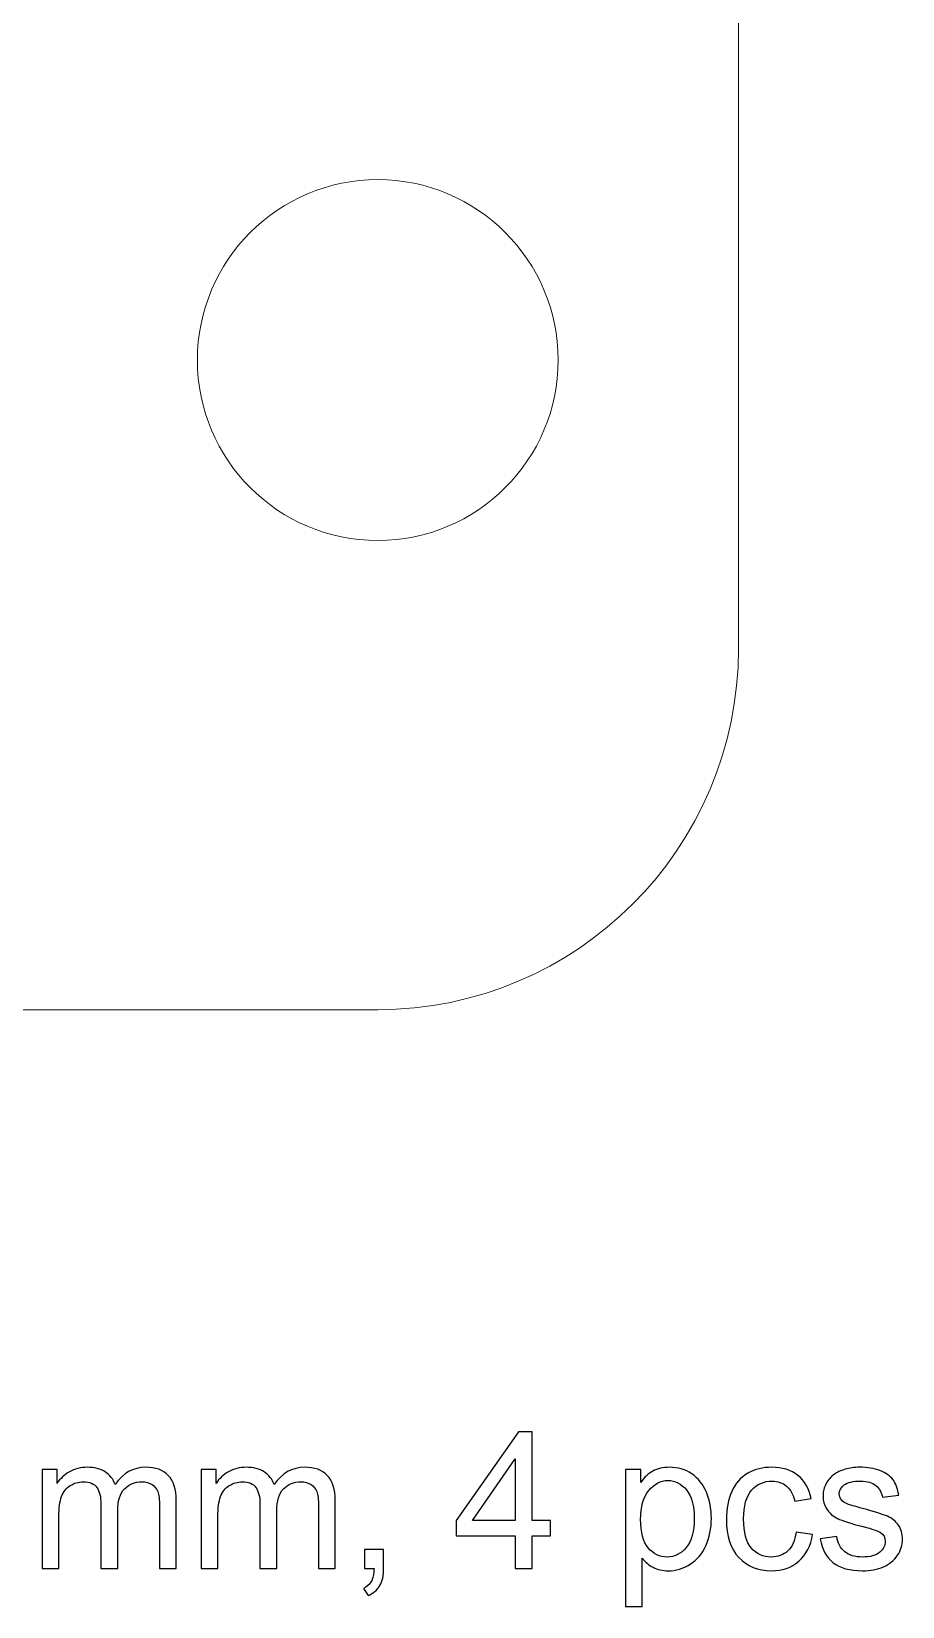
# Model space of a CAD drawing. Header units: millimetres. Extents: x -202 to 204, y -252 to 284.
# Drawn here: x -47.74 to -28.42, y 51.36 to 86.27 of the extents above; entities that cross this region are included whole.
import ezdxf

# ---------------------------------------------------------------- set-up
doc = ezdxf.new("R2010")
doc.units = ezdxf.units.MM
doc.header["$MEASUREMENT"] = 0
doc.layers.add('Layer 1', color=7, linetype='Continuous')

msp = doc.modelspace()

# ---------------------------------------------------------------- linework, layer by layer
at = {"layer": 'Layer 1', "color": 254, "lineweight": 20}
for points, knots in [([(-45.7167, 164.6472), (-45.7167, 164.6472), (-61.5605, 148.8043), (-61.5605, 148.8043), (-61.5605, 148.8043), (-61.5605, 121.3997), (-61.5605, 93.995), (-61.5605, 66.5904), (-61.5605, 66.5904), (-61.5605, 65.4904), (-60.6604, 64.5904), (-59.5605, 64.5904), (-59.5605, 64.5904), (-59.5605, 64.5904), (-40.0605, 64.5904), (-40.0605, 64.5904), (-40.0605, 64.5904), (-35.6422, 64.5904), (-32.0605, 68.1721), (-32.0605, 72.5904), (-32.0605, 72.5904), (-32.0605, 101.3905), (-32.0605, 130.1905), (-32.0605, 158.9906), (-32.0605, 158.9906), (-32.0605, 162.1482), (-33.8902, 164.8782), (-36.547, 166.1792), (-36.547, 166.1792), (-37.3717, 165.1499), (-38.639, 164.4906), (-40.0605, 164.4906), (-40.0605, 164.4906), (-41.482, 164.4906), (-42.7493, 165.1499), (-43.574, 166.1792), (-43.574, 166.1792), (-44.372, 165.7884), (-45.0951, 165.2687), (-45.7167, 164.6472)], [0, 0, 0, 0, 0.0909091, 0.0909091, 0.0909091, 0.0909091, 0.1818182, 0.1818182, 0.1818182, 0.1818182, 0.2727273, 0.2727273, 0.2727273, 0.2727273, 0.3636364, 0.3636364, 0.3636364, 0.3636364, 0.4545455, 0.4545455, 0.4545455, 0.4545455, 0.5454545, 0.5454545, 0.5454545, 0.5454545, 0.6363636, 0.6363636, 0.6363636, 0.6363636, 0.7272727, 0.7272727, 0.7272727, 0.7272727, 0.8181818, 0.8181818, 0.8181818, 0.8181818, 1, 1, 1, 1]), ([(-40.0605, 74.9906), (-42.2696, 74.9906), (-44.0605, 76.7815), (-44.0605, 78.9906), (-44.0605, 78.9906), (-44.0605, 81.1997), (-42.2696, 82.9906), (-40.0605, 82.9906), (-40.0605, 82.9906), (-37.8514, 82.9906), (-36.0605, 81.1997), (-36.0605, 78.9906), (-36.0605, 78.9906), (-36.0605, 76.7815), (-37.8514, 74.9906), (-40.0605, 74.9906)], [0, 0, 0, 0, 0.2, 0.2, 0.2, 0.2, 0.4, 0.4, 0.4, 0.4, 0.6, 0.6, 0.6, 0.6, 1, 1, 1, 1])]:
    msp.add_open_spline(points, degree=3, knots=knots, dxfattribs=at)
at = {"layer": 'Layer 1', "color": 242}
for points, knots in [([(-37.0101, 52.2015), (-37.0101, 52.2015), (-37.0101, 52.9268), (-37.0101, 52.9268), (-37.0101, 52.9268), (-37.0101, 52.9268), (-38.3246, 52.9268), (-38.3246, 52.9268), (-38.3246, 52.9268), (-38.3246, 52.9268), (-38.3246, 53.2683), (-38.3246, 53.2683), (-38.3246, 53.2683), (-38.3246, 53.2683), (-36.9417, 55.2318), (-36.9417, 55.2318), (-36.9417, 55.2318), (-36.9417, 55.2318), (-36.6376, 55.2318), (-36.6376, 55.2318), (-36.6376, 55.2318), (-36.6376, 55.2318), (-36.6376, 53.2683), (-36.6376, 53.2683), (-36.6376, 53.2683), (-36.6376, 53.2683), (-36.2284, 53.2683), (-36.2284, 53.2683), (-36.2284, 53.2683), (-36.2284, 53.2683), (-36.2284, 52.9268), (-36.2284, 52.9268), (-36.2284, 52.9268), (-36.2284, 52.9268), (-36.6376, 52.9268), (-36.6376, 52.9268), (-36.6376, 52.9268), (-36.6376, 52.9268), (-36.6376, 52.2015), (-36.6376, 52.2015), (-36.6376, 52.2015), (-36.6376, 52.2015), (-37.0101, 52.2015), (-37.0101, 52.2015)], [0, 0, 0, 0, 0.0833333, 0.0833333, 0.0833333, 0.0833333, 0.1666667, 0.1666667, 0.1666667, 0.1666667, 0.25, 0.25, 0.25, 0.25, 0.3333333, 0.3333333, 0.3333333, 0.3333333, 0.4166667, 0.4166667, 0.4166667, 0.4166667, 0.5, 0.5, 0.5, 0.5, 0.5833333, 0.5833333, 0.5833333, 0.5833333, 0.6666667, 0.6666667, 0.6666667, 0.6666667, 0.75, 0.75, 0.75, 0.75, 0.8333333, 0.8333333, 0.8333333, 0.8333333, 1, 1, 1, 1]), ([(-37.0101, 53.2683), (-37.0101, 53.2683), (-37.0101, 54.6342), (-37.0101, 54.6342), (-37.0101, 54.6342), (-37.0101, 54.6342), (-37.9584, 53.2683), (-37.9584, 53.2683), (-37.9584, 53.2683), (-37.9584, 53.2683), (-37.0101, 53.2683), (-37.0101, 53.2683)], [0, 0, 0, 0, 0.25, 0.25, 0.25, 0.25, 0.5, 0.5, 0.5, 0.5, 1, 1, 1, 1]), ([(-47.5038, 52.2015), (-47.5038, 52.2015), (-47.5038, 54.3965), (-47.5038, 54.3965), (-47.5038, 54.3965), (-47.5038, 54.3965), (-47.1715, 54.3965), (-47.1715, 54.3965), (-47.1715, 54.3965), (-47.1715, 54.3965), (-47.1715, 54.0888), (-47.1715, 54.0888), (-47.1715, 54.0888), (-47.1023, 54.1961), (-47.0106, 54.2829), (-46.8963, 54.3478), (-46.8963, 54.3478), (-46.782, 54.4134), (-46.6515, 54.4466), (-46.5054, 54.4466), (-46.5054, 54.4466), (-46.3432, 54.4466), (-46.2098, 54.4127), (-46.1061, 54.345), (-46.1061, 54.345), (-46.0017, 54.2772), (-45.9283, 54.1834), (-45.886, 54.062), (-45.886, 54.062), (-45.7117, 54.3182), (-45.4859, 54.4466), (-45.2079, 54.4466), (-45.2079, 54.4466), (-44.9899, 54.4466), (-44.8227, 54.3859), (-44.7056, 54.2652), (-44.7056, 54.2652), (-44.5885, 54.1446), (-44.5299, 53.959), (-44.5299, 53.7086), (-44.5299, 53.7086), (-44.5299, 53.7086), (-44.5299, 52.2015), (-44.5299, 52.2015), (-44.5299, 52.2015), (-44.5299, 52.2015), (-44.8996, 52.2015), (-44.8996, 52.2015), (-44.8996, 52.2015), (-44.8996, 52.2015), (-44.8996, 53.5844), (-44.8996, 53.5844), (-44.8996, 53.5844), (-44.8996, 53.7332), (-44.9116, 53.8405), (-44.9356, 53.9061), (-44.9356, 53.9061), (-44.9603, 53.971), (-45.004, 54.0239), (-45.0668, 54.0642), (-45.0668, 54.0642), (-45.1303, 54.1037), (-45.2051, 54.1241), (-45.2905, 54.1241), (-45.2905, 54.1241), (-45.445, 54.1241), (-45.5727, 54.0726), (-45.675, 53.9696), (-45.675, 53.9696), (-45.7766, 53.8673), (-45.8281, 53.7029), (-45.8281, 53.4771), (-45.8281, 53.4771), (-45.8281, 53.4771), (-45.8281, 52.2015), (-45.8281, 52.2015), (-45.8281, 52.2015), (-45.8281, 52.2015), (-46.1999, 52.2015), (-46.1999, 52.2015), (-46.1999, 52.2015), (-46.1999, 52.2015), (-46.1999, 53.6274), (-46.1999, 53.6274), (-46.1999, 53.6274), (-46.1999, 53.7932), (-46.2303, 53.9174), (-46.291, 53.9999), (-46.291, 53.9999), (-46.3516, 54.0825), (-46.4504, 54.1241), (-46.5887, 54.1241), (-46.5887, 54.1241), (-46.6931, 54.1241), (-46.7898, 54.0966), (-46.8787, 54.0409), (-46.8787, 54.0409), (-46.9676, 53.9858), (-47.0325, 53.9054), (-47.072, 53.7996), (-47.072, 53.7996), (-47.1122, 53.693), (-47.132, 53.5399), (-47.132, 53.3403), (-47.132, 53.3403), (-47.132, 53.3403), (-47.132, 52.2015), (-47.132, 52.2015), (-47.132, 52.2015), (-47.132, 52.2015), (-47.5038, 52.2015), (-47.5038, 52.2015)], [0, 0, 0, 0, 0.0344828, 0.0344828, 0.0344828, 0.0344828, 0.0689655, 0.0689655, 0.0689655, 0.0689655, 0.1034483, 0.1034483, 0.1034483, 0.1034483, 0.137931, 0.137931, 0.137931, 0.137931, 0.1724138, 0.1724138, 0.1724138, 0.1724138, 0.2068966, 0.2068966, 0.2068966, 0.2068966, 0.2413793, 0.2413793, 0.2413793, 0.2413793, 0.2758621, 0.2758621, 0.2758621, 0.2758621, 0.3103448, 0.3103448, 0.3103448, 0.3103448, 0.3448276, 0.3448276, 0.3448276, 0.3448276, 0.3793103, 0.3793103, 0.3793103, 0.3793103, 0.4137931, 0.4137931, 0.4137931, 0.4137931, 0.4482759, 0.4482759, 0.4482759, 0.4482759, 0.4827586, 0.4827586, 0.4827586, 0.4827586, 0.5172414, 0.5172414, 0.5172414, 0.5172414, 0.5517241, 0.5517241, 0.5517241, 0.5517241, 0.5862069, 0.5862069, 0.5862069, 0.5862069, 0.6206897, 0.6206897, 0.6206897, 0.6206897, 0.6551724, 0.6551724, 0.6551724, 0.6551724, 0.6896552, 0.6896552, 0.6896552, 0.6896552, 0.7241379, 0.7241379, 0.7241379, 0.7241379, 0.7586207, 0.7586207, 0.7586207, 0.7586207, 0.7931034, 0.7931034, 0.7931034, 0.7931034, 0.8275862, 0.8275862, 0.8275862, 0.8275862, 0.862069, 0.862069, 0.862069, 0.862069, 0.8965517, 0.8965517, 0.8965517, 0.8965517, 0.9310345, 0.9310345, 0.9310345, 0.9310345, 1, 1, 1, 1]), ([(-43.9775, 52.2015), (-43.9775, 52.2015), (-43.9775, 54.3965), (-43.9775, 54.3965), (-43.9775, 54.3965), (-43.9775, 54.3965), (-43.6452, 54.3965), (-43.6452, 54.3965), (-43.6452, 54.3965), (-43.6452, 54.3965), (-43.6452, 54.0888), (-43.6452, 54.0888), (-43.6452, 54.0888), (-43.576, 54.1961), (-43.4843, 54.2829), (-43.37, 54.3478), (-43.37, 54.3478), (-43.2557, 54.4134), (-43.1252, 54.4466), (-42.9791, 54.4466), (-42.9791, 54.4466), (-42.8169, 54.4466), (-42.6835, 54.4127), (-42.5798, 54.345), (-42.5798, 54.345), (-42.4754, 54.2772), (-42.402, 54.1834), (-42.3597, 54.062), (-42.3597, 54.062), (-42.1854, 54.3182), (-41.9596, 54.4466), (-41.6816, 54.4466), (-41.6816, 54.4466), (-41.4636, 54.4466), (-41.2964, 54.3859), (-41.1793, 54.2652), (-41.1793, 54.2652), (-41.0622, 54.1446), (-41.0036, 53.959), (-41.0036, 53.7086), (-41.0036, 53.7086), (-41.0036, 53.7086), (-41.0036, 52.2015), (-41.0036, 52.2015), (-41.0036, 52.2015), (-41.0036, 52.2015), (-41.3733, 52.2015), (-41.3733, 52.2015), (-41.3733, 52.2015), (-41.3733, 52.2015), (-41.3733, 53.5844), (-41.3733, 53.5844), (-41.3733, 53.5844), (-41.3733, 53.7332), (-41.3853, 53.8405), (-41.4093, 53.9061), (-41.4093, 53.9061), (-41.434, 53.971), (-41.4777, 54.0239), (-41.5405, 54.0642), (-41.5405, 54.0642), (-41.604, 54.1037), (-41.6788, 54.1241), (-41.7642, 54.1241), (-41.7642, 54.1241), (-41.9187, 54.1241), (-42.0464, 54.0726), (-42.1487, 53.9696), (-42.1487, 53.9696), (-42.2503, 53.8673), (-42.3018, 53.7029), (-42.3018, 53.4771), (-42.3018, 53.4771), (-42.3018, 53.4771), (-42.3018, 52.2015), (-42.3018, 52.2015), (-42.3018, 52.2015), (-42.3018, 52.2015), (-42.6736, 52.2015), (-42.6736, 52.2015), (-42.6736, 52.2015), (-42.6736, 52.2015), (-42.6736, 53.6274), (-42.6736, 53.6274), (-42.6736, 53.6274), (-42.6736, 53.7932), (-42.704, 53.9174), (-42.7647, 53.9999), (-42.7647, 53.9999), (-42.8253, 54.0825), (-42.9241, 54.1241), (-43.0624, 54.1241), (-43.0624, 54.1241), (-43.1668, 54.1241), (-43.2635, 54.0966), (-43.3524, 54.0409), (-43.3524, 54.0409), (-43.4413, 53.9858), (-43.5062, 53.9054), (-43.5457, 53.7996), (-43.5457, 53.7996), (-43.5859, 53.693), (-43.6057, 53.5399), (-43.6057, 53.3403), (-43.6057, 53.3403), (-43.6057, 53.3403), (-43.6057, 52.2015), (-43.6057, 52.2015), (-43.6057, 52.2015), (-43.6057, 52.2015), (-43.9775, 52.2015), (-43.9775, 52.2015)], [0, 0, 0, 0, 0.0344828, 0.0344828, 0.0344828, 0.0344828, 0.0689655, 0.0689655, 0.0689655, 0.0689655, 0.1034483, 0.1034483, 0.1034483, 0.1034483, 0.137931, 0.137931, 0.137931, 0.137931, 0.1724138, 0.1724138, 0.1724138, 0.1724138, 0.2068966, 0.2068966, 0.2068966, 0.2068966, 0.2413793, 0.2413793, 0.2413793, 0.2413793, 0.2758621, 0.2758621, 0.2758621, 0.2758621, 0.3103448, 0.3103448, 0.3103448, 0.3103448, 0.3448276, 0.3448276, 0.3448276, 0.3448276, 0.3793103, 0.3793103, 0.3793103, 0.3793103, 0.4137931, 0.4137931, 0.4137931, 0.4137931, 0.4482759, 0.4482759, 0.4482759, 0.4482759, 0.4827586, 0.4827586, 0.4827586, 0.4827586, 0.5172414, 0.5172414, 0.5172414, 0.5172414, 0.5517241, 0.5517241, 0.5517241, 0.5517241, 0.5862069, 0.5862069, 0.5862069, 0.5862069, 0.6206897, 0.6206897, 0.6206897, 0.6206897, 0.6551724, 0.6551724, 0.6551724, 0.6551724, 0.6896552, 0.6896552, 0.6896552, 0.6896552, 0.7241379, 0.7241379, 0.7241379, 0.7241379, 0.7586207, 0.7586207, 0.7586207, 0.7586207, 0.7931034, 0.7931034, 0.7931034, 0.7931034, 0.8275862, 0.8275862, 0.8275862, 0.8275862, 0.862069, 0.862069, 0.862069, 0.862069, 0.8965517, 0.8965517, 0.8965517, 0.8965517, 0.9310345, 0.9310345, 0.9310345, 0.9310345, 1, 1, 1, 1]), ([(-34.5682, 51.3605), (-34.5682, 51.3605), (-34.5682, 54.3965), (-34.5682, 54.3965), (-34.5682, 54.3965), (-34.5682, 54.3965), (-34.2295, 54.3965), (-34.2295, 54.3965), (-34.2295, 54.3965), (-34.2295, 54.3965), (-34.2295, 54.1114), (-34.2295, 54.1114), (-34.2295, 54.1114), (-34.1498, 54.2229), (-34.0595, 54.3069), (-33.9586, 54.3626), (-33.9586, 54.3626), (-33.8584, 54.4183), (-33.7364, 54.4466), (-33.5931, 54.4466), (-33.5931, 54.4466), (-33.4055, 54.4466), (-33.2404, 54.3979), (-33.0971, 54.3019), (-33.0971, 54.3019), (-32.9532, 54.2053), (-32.8452, 54.0691), (-32.7726, 53.8934), (-32.7726, 53.8934), (-32.6992, 53.7177), (-32.6625, 53.5251), (-32.6625, 53.3156), (-32.6625, 53.3156), (-32.6625, 53.0912), (-32.7027, 52.8887), (-32.7839, 52.7088), (-32.7839, 52.7088), (-32.8643, 52.5289), (-32.9814, 52.3913), (-33.1352, 52.2953), (-33.1352, 52.2953), (-33.289, 52.2001), (-33.4506, 52.1521), (-33.6199, 52.1521), (-33.6199, 52.1521), (-33.7441, 52.1521), (-33.8549, 52.1782), (-33.9537, 52.2304), (-33.9537, 52.2304), (-34.0524, 52.2826), (-34.1329, 52.349), (-34.1964, 52.4287), (-34.1964, 52.4287), (-34.1964, 52.4287), (-34.1964, 51.3605), (-34.1964, 51.3605), (-34.1964, 51.3605), (-34.1964, 51.3605), (-34.5682, 51.3605), (-34.5682, 51.3605)], [0, 0, 0, 0, 0.0625, 0.0625, 0.0625, 0.0625, 0.125, 0.125, 0.125, 0.125, 0.1875, 0.1875, 0.1875, 0.1875, 0.25, 0.25, 0.25, 0.25, 0.3125, 0.3125, 0.3125, 0.3125, 0.375, 0.375, 0.375, 0.375, 0.4375, 0.4375, 0.4375, 0.4375, 0.5, 0.5, 0.5, 0.5, 0.5625, 0.5625, 0.5625, 0.5625, 0.625, 0.625, 0.625, 0.625, 0.6875, 0.6875, 0.6875, 0.6875, 0.75, 0.75, 0.75, 0.75, 0.8125, 0.8125, 0.8125, 0.8125, 0.875, 0.875, 0.875, 0.875, 1, 1, 1, 1]), ([(-34.2317, 53.2866), (-34.2317, 53.0044), (-34.1745, 52.7956), (-34.0602, 52.6601), (-34.0602, 52.6601), (-33.9459, 52.5253), (-33.8069, 52.4576), (-33.6446, 52.4576), (-33.6446, 52.4576), (-33.4795, 52.4576), (-33.3377, 52.5275), (-33.2199, 52.6679), (-33.2199, 52.6679), (-33.1021, 52.8076), (-33.0428, 53.0242), (-33.0428, 53.3177), (-33.0428, 53.3177), (-33.0428, 53.5978), (-33.1007, 53.8066), (-33.2157, 53.9463), (-33.2157, 53.9463), (-33.3307, 54.0853), (-33.4682, 54.1552), (-33.6277, 54.1552), (-33.6277, 54.1552), (-33.7865, 54.1552), (-33.9269, 54.0811), (-34.0489, 53.9329), (-34.0489, 53.9329), (-34.171, 53.7848), (-34.2317, 53.5689), (-34.2317, 53.2866)], [0, 0, 0, 0, 0.1111111, 0.1111111, 0.1111111, 0.1111111, 0.2222222, 0.2222222, 0.2222222, 0.2222222, 0.3333333, 0.3333333, 0.3333333, 0.3333333, 0.4444444, 0.4444444, 0.4444444, 0.4444444, 0.5555556, 0.5555556, 0.5555556, 0.5555556, 0.6666667, 0.6666667, 0.6666667, 0.6666667, 0.7777778, 0.7777778, 0.7777778, 0.7777778, 1, 1, 1, 1]), ([(-30.7815, 53.0058), (-30.7815, 53.0058), (-30.4161, 52.9578), (-30.4161, 52.9578), (-30.4161, 52.9578), (-30.4556, 52.706), (-30.5579, 52.5084), (-30.723, 52.3659), (-30.723, 52.3659), (-30.8874, 52.2234), (-31.0899, 52.1521), (-31.3297, 52.1521), (-31.3297, 52.1521), (-31.6296, 52.1521), (-31.8716, 52.2502), (-32.0536, 52.4463), (-32.0536, 52.4463), (-32.2364, 52.6425), (-32.3281, 52.924), (-32.3281, 53.2909), (-32.3281, 53.2909), (-32.3281, 53.5279), (-32.2886, 53.7354), (-32.2103, 53.9132), (-32.2103, 53.9132), (-32.1313, 54.091), (-32.012, 54.2243), (-31.8511, 54.3132), (-31.8511, 54.3132), (-31.691, 54.4021), (-31.516, 54.4466), (-31.3276, 54.4466), (-31.3276, 54.4466), (-31.0892, 54.4466), (-30.8937, 54.3859), (-30.7427, 54.2652), (-30.7427, 54.2652), (-30.591, 54.1446), (-30.4937, 53.9738), (-30.4506, 53.7516), (-30.4506, 53.7516), (-30.4506, 53.7516), (-30.8126, 53.6959), (-30.8126, 53.6959), (-30.8126, 53.6959), (-30.8472, 53.8433), (-30.9078, 53.9541), (-30.9953, 54.0289), (-30.9953, 54.0289), (-31.0828, 54.103), (-31.1886, 54.1404), (-31.3128, 54.1404), (-31.3128, 54.1404), (-31.5005, 54.1404), (-31.6529, 54.0733), (-31.77, 53.9386), (-31.77, 53.9386), (-31.8871, 53.8045), (-31.9457, 53.5921), (-31.9457, 53.3015), (-31.9457, 53.3015), (-31.9457, 53.0065), (-31.8892, 52.792), (-31.7757, 52.658), (-31.7757, 52.658), (-31.6628, 52.5246), (-31.5153, 52.4576), (-31.3333, 52.4576), (-31.3333, 52.4576), (-31.1872, 52.4576), (-31.0659, 52.5028), (-30.9678, 52.5924), (-30.9678, 52.5924), (-30.8697, 52.682), (-30.8076, 52.8196), (-30.7815, 53.0058)], [0, 0, 0, 0, 0.05, 0.05, 0.05, 0.05, 0.1, 0.1, 0.1, 0.1, 0.15, 0.15, 0.15, 0.15, 0.2, 0.2, 0.2, 0.2, 0.25, 0.25, 0.25, 0.25, 0.3, 0.3, 0.3, 0.3, 0.35, 0.35, 0.35, 0.35, 0.4, 0.4, 0.4, 0.4, 0.45, 0.45, 0.45, 0.45, 0.5, 0.5, 0.5, 0.5, 0.55, 0.55, 0.55, 0.55, 0.6, 0.6, 0.6, 0.6, 0.65, 0.65, 0.65, 0.65, 0.7, 0.7, 0.7, 0.7, 0.75, 0.75, 0.75, 0.75, 0.8, 0.8, 0.8, 0.8, 0.85, 0.85, 0.85, 0.85, 0.9, 0.9, 0.9, 0.9, 1, 1, 1, 1]), ([(-30.246, 52.857), (-30.246, 52.857), (-29.8784, 52.9148), (-29.8784, 52.9148), (-29.8784, 52.9148), (-29.8579, 52.7674), (-29.8001, 52.6545), (-29.7055, 52.5754), (-29.7055, 52.5754), (-29.6117, 52.4971), (-29.4797, 52.4576), (-29.3097, 52.4576), (-29.3097, 52.4576), (-29.139, 52.4576), (-29.012, 52.4929), (-28.9294, 52.562), (-28.9294, 52.562), (-28.8469, 52.6319), (-28.8052, 52.7137), (-28.8052, 52.8069), (-28.8052, 52.8069), (-28.8052, 52.8915), (-28.8419, 52.9571), (-28.9153, 53.0058), (-28.9153, 53.0058), (-28.9661, 53.039), (-29.0931, 53.0806), (-29.2956, 53.1314), (-29.2956, 53.1314), (-29.5679, 53.2006), (-29.7577, 53.2598), (-29.8629, 53.3106), (-29.8629, 53.3106), (-29.968, 53.3607), (-30.0484, 53.4306), (-30.1027, 53.5195), (-30.1027, 53.5195), (-30.1571, 53.6084), (-30.1846, 53.7064), (-30.1846, 53.8137), (-30.1846, 53.8137), (-30.1846, 53.9118), (-30.162, 54.0021), (-30.1169, 54.0853), (-30.1169, 54.0853), (-30.0724, 54.1693), (-30.011, 54.2384), (-29.9341, 54.2935), (-29.9341, 54.2935), (-29.8763, 54.3358), (-29.7972, 54.3725), (-29.6978, 54.4021), (-29.6978, 54.4021), (-29.5976, 54.4317), (-29.4903, 54.4466), (-29.376, 54.4466), (-29.376, 54.4466), (-29.2039, 54.4466), (-29.0529, 54.4212), (-28.9224, 54.3718), (-28.9224, 54.3718), (-28.7918, 54.3224), (-28.6959, 54.2554), (-28.6338, 54.1707), (-28.6338, 54.1707), (-28.5717, 54.0853), (-28.5294, 53.9724), (-28.5061, 53.8306), (-28.5061, 53.8306), (-28.5061, 53.8306), (-28.8694, 53.7805), (-28.8694, 53.7805), (-28.8694, 53.7805), (-28.8864, 53.8934), (-28.9344, 53.9816), (-29.0134, 54.0451), (-29.0134, 54.0451), (-29.0924, 54.1086), (-29.2046, 54.1404), (-29.3492, 54.1404), (-29.3492, 54.1404), (-29.52, 54.1404), (-29.642, 54.1121), (-29.7147, 54.0557), (-29.7147, 54.0557), (-29.7881, 53.9992), (-29.8248, 53.9329), (-29.8248, 53.8574), (-29.8248, 53.8574), (-29.8248, 53.8087), (-29.8092, 53.7657), (-29.7789, 53.7269), (-29.7789, 53.7269), (-29.7486, 53.6867), (-29.7013, 53.6542), (-29.6364, 53.6274), (-29.6364, 53.6274), (-29.599, 53.614), (-29.4896, 53.5823), (-29.3076, 53.5329), (-29.3076, 53.5329), (-29.0444, 53.4623), (-28.861, 53.4052), (-28.7573, 53.36), (-28.7573, 53.36), (-28.6528, 53.3156), (-28.571, 53.2499), (-28.5117, 53.1646), (-28.5117, 53.1646), (-28.4525, 53.0792), (-28.4228, 52.9734), (-28.4228, 52.8464), (-28.4228, 52.8464), (-28.4228, 52.7222), (-28.4595, 52.6058), (-28.5315, 52.4957), (-28.5315, 52.4957), (-28.6042, 52.3864), (-28.7086, 52.3017), (-28.8448, 52.2417), (-28.8448, 52.2417), (-28.9809, 52.1817), (-29.1354, 52.1521), (-29.3076, 52.1521), (-29.3076, 52.1521), (-29.5933, 52.1521), (-29.8106, 52.2114), (-29.9602, 52.3299), (-29.9602, 52.3299), (-30.1098, 52.4484), (-30.2051, 52.6241), (-30.246, 52.857)], [0, 0, 0, 0, 0.0294118, 0.0294118, 0.0294118, 0.0294118, 0.0588235, 0.0588235, 0.0588235, 0.0588235, 0.0882353, 0.0882353, 0.0882353, 0.0882353, 0.1176471, 0.1176471, 0.1176471, 0.1176471, 0.1470588, 0.1470588, 0.1470588, 0.1470588, 0.1764706, 0.1764706, 0.1764706, 0.1764706, 0.2058824, 0.2058824, 0.2058824, 0.2058824, 0.2352941, 0.2352941, 0.2352941, 0.2352941, 0.2647059, 0.2647059, 0.2647059, 0.2647059, 0.2941176, 0.2941176, 0.2941176, 0.2941176, 0.3235294, 0.3235294, 0.3235294, 0.3235294, 0.3529412, 0.3529412, 0.3529412, 0.3529412, 0.3823529, 0.3823529, 0.3823529, 0.3823529, 0.4117647, 0.4117647, 0.4117647, 0.4117647, 0.4411765, 0.4411765, 0.4411765, 0.4411765, 0.4705882, 0.4705882, 0.4705882, 0.4705882, 0.5, 0.5, 0.5, 0.5, 0.5294118, 0.5294118, 0.5294118, 0.5294118, 0.5588235, 0.5588235, 0.5588235, 0.5588235, 0.5882353, 0.5882353, 0.5882353, 0.5882353, 0.6176471, 0.6176471, 0.6176471, 0.6176471, 0.6470588, 0.6470588, 0.6470588, 0.6470588, 0.6764706, 0.6764706, 0.6764706, 0.6764706, 0.7058824, 0.7058824, 0.7058824, 0.7058824, 0.7352941, 0.7352941, 0.7352941, 0.7352941, 0.7647059, 0.7647059, 0.7647059, 0.7647059, 0.7941176, 0.7941176, 0.7941176, 0.7941176, 0.8235294, 0.8235294, 0.8235294, 0.8235294, 0.8529412, 0.8529412, 0.8529412, 0.8529412, 0.8823529, 0.8823529, 0.8823529, 0.8823529, 0.9117647, 0.9117647, 0.9117647, 0.9117647, 0.9411765, 0.9411765, 0.9411765, 0.9411765, 1, 1, 1, 1]), ([(-40.3545, 52.2015), (-40.3545, 52.2015), (-40.3545, 52.6255), (-40.3545, 52.6255), (-40.3545, 52.6255), (-40.3545, 52.6255), (-39.9305, 52.6255), (-39.9305, 52.6255), (-39.9305, 52.6255), (-39.9305, 52.6255), (-39.9305, 52.2015), (-39.9305, 52.2015), (-39.9305, 52.2015), (-39.9305, 52.0456), (-39.958, 51.92), (-40.0131, 51.824), (-40.0131, 51.824), (-40.0688, 51.7288), (-40.1563, 51.6547), (-40.2755, 51.6018), (-40.2755, 51.6018), (-40.2755, 51.6018), (-40.3792, 51.7612), (-40.3792, 51.7612), (-40.3792, 51.7612), (-40.3009, 51.7958), (-40.2431, 51.8466), (-40.2057, 51.9129), (-40.2057, 51.9129), (-40.1683, 51.98), (-40.1478, 52.0759), (-40.1436, 52.2015), (-40.1436, 52.2015), (-40.1436, 52.2015), (-40.3545, 52.2015), (-40.3545, 52.2015)], [0, 0, 0, 0, 0.1, 0.1, 0.1, 0.1, 0.2, 0.2, 0.2, 0.2, 0.3, 0.3, 0.3, 0.3, 0.4, 0.4, 0.4, 0.4, 0.5, 0.5, 0.5, 0.5, 0.6, 0.6, 0.6, 0.6, 0.7, 0.7, 0.7, 0.7, 0.8, 0.8, 0.8, 0.8, 1, 1, 1, 1])]:
    msp.add_open_spline(points, degree=3, knots=knots, dxfattribs=at)

doc.saveas('drawing.dxf')
